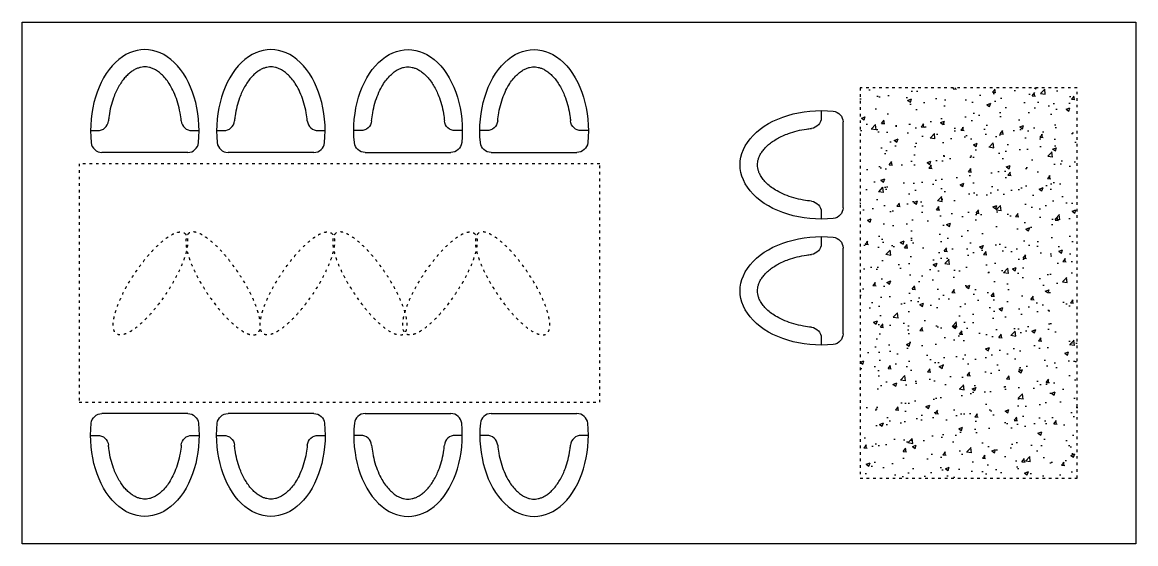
# Model space of a CAD drawing. Extents: x 185064 to 343242, y -369192 to -264966.
# Drawn here: x 218694 to 223826, y -311254 to -308849 of the extents above; entities that cross this region are included whole.
import ezdxf

# ---------------------------------------------------------------- set-up
doc = ezdxf.new("R2010")
doc.units = 0
doc.linetypes.add('ACAD_ISO03W100', pattern=[30, 12, -18])

# ---------------------------------------------------------------- blocks, each defined once
blk = doc.blocks.new('WTAEY')
at = {"color": 3, "lineweight": -2}
for p, q in [((439877.7, -490634), (439910.1, -490634)), ((440345.3, -490634), (440377.7, -490634)), ((440325.3, -490734.5), (439930.2, -490734.5))]:
    blk.add_line(p, q, dxfattribs=at)
for centre, start, end in [((439910.1, -490584), 270, 354.5158), ((440345.3, -490584), 185.4858, 270), ((439930.2, -490684.5), 185.6534, 270), ((440325.3, -490684.5), 270, 354.3466)]:
    blk.add_arc(centre, 50, start, end, dxfattribs=at)
blk.add_ellipse((440127.7, -490634.5), major_axis=(0, 374.5), ratio=0.667606, start_param=4.565184, end_param=8.001187, dxfattribs=at)
blk.add_open_spline([(440295.5, -490588.8), (440294.3, -490576.2), (440292.6, -490563.7), (440287.7, -490536.2), (440284.2, -490521.4), (440276, -490493), (440271.2, -490479.4), (440260.5, -490453.8), (440254.5, -490441.8), (440242.9, -490421.4), (440237.3, -490412.8), (440225.7, -490397), (440219.8, -490389.9), (440207.7, -490377.1), (440201.5, -490371.4), (440189.3, -490361.7), (440183.2, -490357.6), (440172.4, -490351.3), (440167.5, -490349), (440158, -490345.1), (440153.3, -490343.7), (440144.2, -490341.4), (440139.6, -490340.7), (440130.7, -490339.9), (440126.2, -490339.9), (440117.3, -490340.5), (440112.8, -490341.2), (440103.7, -490343.2), (440099, -490344.6), (440089.5, -490348.3), (440084.7, -490350.5), (440074.9, -490355.9), (440069.9, -490359.1), (440059.9, -490366.5), (440054.8, -490370.7), (440044.7, -490380.2), (440039.7, -490385.4), (440029.8, -490397), (440025, -490403.3), (440015.5, -490416.8), (440011, -490424.1), (440002.2, -490439.5), (439998.1, -490447.7), (439990.2, -490464.8), (439986.6, -490473.8), (439978.6, -490495.9), (439974.5, -490509.3), (439967.6, -490537.1), (439964.8, -490551.5), (439961.5, -490573.7), (439960.6, -490581.2), (439959.9, -490588.8)], degree=3, knots=[4.855216, 4.855216, 4.855216, 4.855216, 4.974897, 4.974897, 5.123302, 5.123302, 5.271706, 5.271706, 5.420111, 5.420111, 5.544506, 5.544506, 5.668902, 5.668902, 5.793297, 5.793297, 5.917693, 5.917693, 6.020475, 6.020475, 6.123258, 6.123258, 6.226041, 6.226041, 6.328824, 6.328824, 6.431607, 6.431607, 6.53439, 6.53439, 6.637172, 6.637172, 6.739955, 6.739955, 6.842738, 6.842738, 6.945521, 6.945521, 7.048304, 7.048304, 7.151086, 7.151086, 7.253869, 7.253869, 7.356652, 7.356652, 7.497896, 7.497896, 7.639141, 7.639141, 7.71115, 7.71115, 7.71115, 7.71115], dxfattribs=at)

msp = doc.modelspace()

# ---------------------------------------------------------------- hatches: boundary and pattern name
at = {"lineweight": -2}
h = msp.add_hatch(dxfattribs=at)
h.set_pattern_fill('AR-CONC', color=8)
h.set_pattern_definition([(50, (-220498.39, 181719.34), (182.18467, -15.939086), [19.05, -209.55]), (355, (-220498.39, 181719.34), (-35.24342, 191.056845), [15.24, -167.640584]), (100.451445, (-220483.2, 181718.01), (146.941247, 175.11775), [16.19001, -178.090245]), (46.1842, (-220498.39, 181770.14), (271.07904, -42.04233), [28.575, -314.325]), (96.635558, (-220475.8, 181766.64), (237.40413, 247.42612), [24.28502, -267.13561]), (351.18415, (-220498.4, 181770.14), (237.40413, 247.42612), [22.85997, -251.45973]), (21, (-220472.99, 181757.44), (151.61439, -102.265198), [19.05, -209.55]), (326, (-220472.99, 181757.44), (61.80203, 184.187966), [15.24, -167.64]), (71.451445, (-220460.35, 181748.92), (213.41642, 81.92277), [16.19001, -178.08994]), (37.5, (-220498.39, 181719.34), (3.088603, 84.555039), [0, -165.608, 0, -170.18, 0, -168.275]), (7.5, (-220498.39, 181719.34), (66.819663, 100.180575), [0, -97.028, 0, -161.798, 0, -64.135]), (327.5, (-220555.03, 181719.34), (135.590595, -5.728744), [0, -63.5, 0, -198.12, 0, -262.89]), (317.5, (-220580.43, 181719.34), (148.129181, 25.42649), [0, -82.55, 0, -131.572, 0, -186.69])])
h.paths.add_polyline_path([(222555.5, -310951.5), (223555.5, -310951.5), (223555.5, -309151.5), (222555.5, -309151.5)])

# ---------------------------------------------------------------- linework, layer by layer
at = {"color": 3}
msp.add_lwpolyline([(218693.9, -308849.2), (223825.6, -308849.2), (223825.6, -311253.8), (218693.9, -311253.8)], close=True, dxfattribs=at)
at = {"color": 3, "linetype": 'ACAD_ISO03W100', "lineweight": -2}
for points in [[(222555.5, -310951.5), (223555.5, -310951.5), (223555.5, -309151.5), (222555.5, -309151.5)], [(218955.8, -310601.5), (221355.8, -310601.5), (221355.8, -309501.5), (218955.8, -309501.5)]]:
    msp.add_lwpolyline(points, close=True, dxfattribs=at)
for centre in [(219284.7, -310053.6, -0.5), (219961.6, -310053.6, -0.5), (220618.9, -310053.6, -0.5)]:
    msp.add_ellipse(centre, major_axis=(155.9, 232.7), ratio=0.307291, dxfattribs=at)
at = {"color": 3, "linetype": 'ACAD_ISO03W100', "lineweight": -2, "extrusion": (0, 0, -1)}
for centre in [(219619.4, -310053.6, -0.5), (220296.3, -310053.6, -0.5), (220953.7, -310053.6, -0.5)]:
    msp.add_ellipse(centre, major_axis=(-155.9, 232.7), ratio=0.307291, dxfattribs=at)

# ---------------------------------------------------------------- block references
at = {"color": 3, "lineweight": -2}
for p in [(-220868.9, 181285), (-220287.9, 181285)]:
    msp.add_blockref('WTAEY', p, dxfattribs=at)
at = {"color": 3, "lineweight": -2, "xscale": -1}
for p in [(660599.5, 181285), (661180.5, 181285)]:
    msp.add_blockref('WTAEY', p, dxfattribs=at)
for p, rotation in [((-268257.7, 130621.1), 90), ((-268257.7, 130040), 90), ((-220868.9, -801388), 180), ((-220287.9, -801388), 180)]:
    msp.add_blockref('WTAEY', p, dxfattribs=dict(at, rotation=rotation))
at = {"color": 3, "lineweight": -2, "rotation": 180}
for p in [(660599.5, -801388), (661180.5, -801388)]:
    msp.add_blockref('WTAEY', p, dxfattribs=at)

doc.saveas('drawing.dxf')
